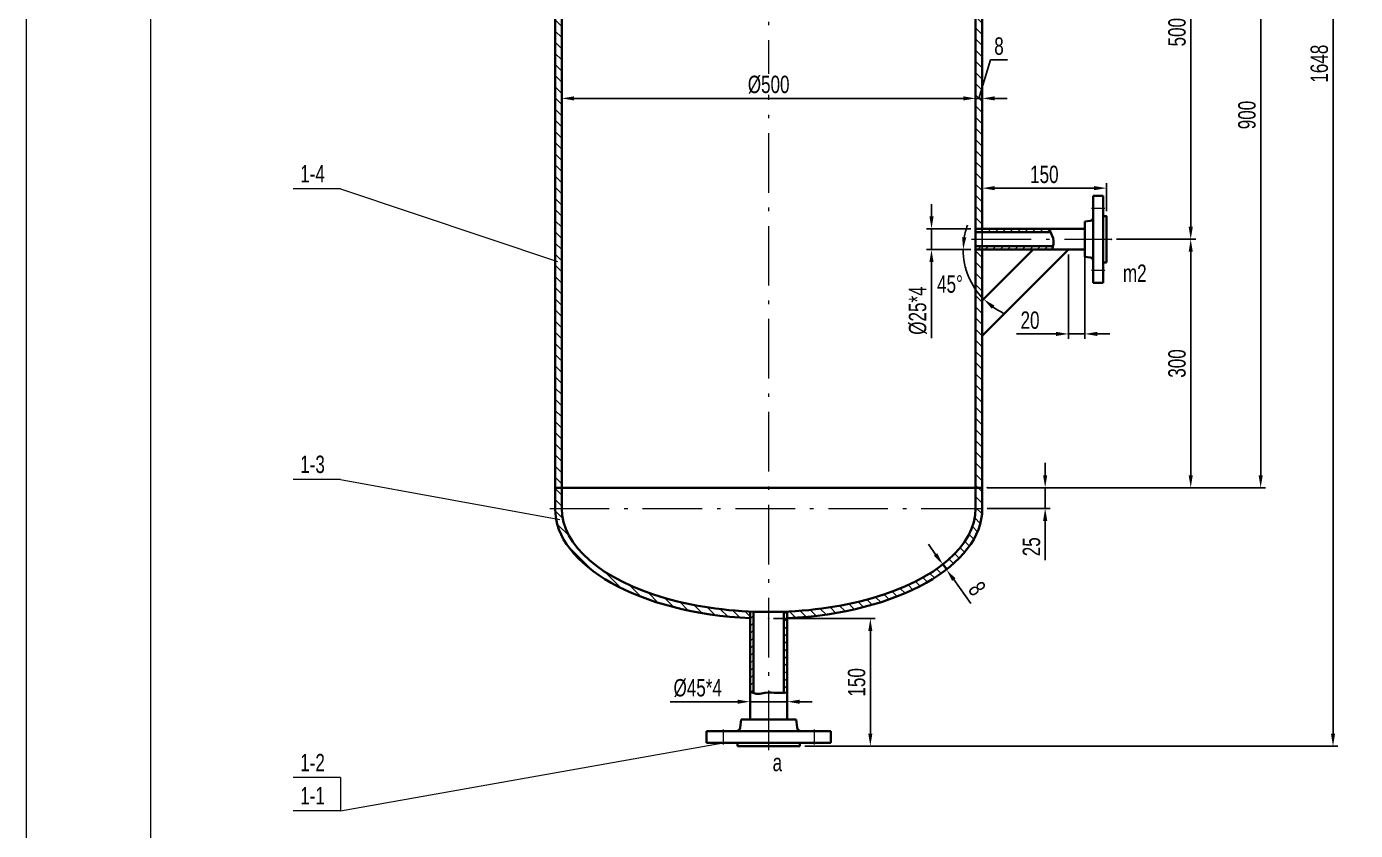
# Model space of a CAD drawing. Header units: millimetres. Extents: x 0 to 5040, y 0 to 3564.
# Drawn here: x 0 to 1605, y 1212 to 2182 of the extents above; entities that cross this region are included whole.
import ezdxf

# ---------------------------------------------------------------- set-up
doc = ezdxf.new("R2010")
doc.units = ezdxf.units.MM
doc.linetypes.add('ACAD_ISO10W100', pattern=[18.7, 12, -3, 0.7, -3])
for name, color, linetype, lineweight in [('中心线', 1, 'ACAD_ISO10W100', 18), ('中粗线', 4, 'Continuous', 35), ('标注', 7, 'Continuous', 18), ('细实线', 7, 'Continuous', 18)]:
    doc.layers.add(name, color=color, linetype=linetype, lineweight=lineweight)
doc.styles.add('HGCAD', font='HGCAD.SHX', dxfattribs={"width": 0.75, "bigfont": 'HZTXT.SHX'})
doc.dimstyles.new('HGCAD$0', dxfattribs={"dimtxt": 3.5, "dimasz": 2.5, "dimexe": 1, "dimexo": 1, "dimgap": 1, "dimtad": 1, "dimdec": 1, "dimdsep": 46, "dimtxsty": 'HGCAD', "dimcen": 0, "dimadec": 1, "dimazin": 0, "dimtfac": 1, "dimtmove": 0, "dimatfit": 1, "dimfxl": 0, "dimarcsym": 0})
doc.dimstyles.new('HGCAD$2', dxfattribs={"dimtxt": 3.5, "dimasz": 2.5, "dimexe": 1, "dimexo": 1, "dimgap": 1, "dimtad": 2, "dimtih": 1, "dimdec": 1, "dimdsep": 46, "dimtxsty": 'HGCAD', "dimcen": 0, "dimadec": 0, "dimazin": 0, "dimtfac": 1, "dimtmove": 0, "dimatfit": 1, "dimfxl": 0, "dimarcsym": 0})
pattern_1 = [(45, (-1, 341), (-4.490128, 4.490128), [])]

# ---------------------------------------------------------------- blocks, each defined once
blk = doc.blocks.new('HGCAD#HGTFTK~A2Z~HGCAD图框')
at = {"layer": '细实线', "color": 7}
blk.add_lwpolyline([(10, -10), (-410, -10), (-410, 584), (10, 584)], close=True, dxfattribs=at)
at = {"layer": '细实线', "color": 2}
blk.add_lwpolyline([(0, 0), (-385, 0), (-385, 574), (0, 574)], close=True, dxfattribs=at)
blk = doc.blocks.new('*D23')
at = {"color": 0, "ltscale": 6}
for p in [(1154.4, 2525.5), (1154.4, 1625.5), (1490.7, 1625.5)]:
    blk.add_point(p, dxfattribs=at)
at = {"layer": '标注', "color": 0, "lineweight": -2, "ltscale": 6}
for p, q in [((1160.4, 2525.5), (1496.7, 2525.5)), ((1490.7, 2510.5), (1490.7, 1640.5)), ((1160.4, 1625.5), (1496.7, 1625.5))]:
    blk.add_line(p, q, dxfattribs=at)
at = {"layer": '标注', "color": 0, "ltscale": 6}
for points in [[(1488.2, 2510.5), (1493.2, 2510.5), (1490.7, 2525.5)], [(1488.2, 1640.5), (1493.2, 1640.5), (1490.7, 1625.5)]]:
    blk.add_solid(points, dxfattribs=at)
at = {"layer": '标注', "color": 0, "ltscale": 6, "insert": (1474.2, 2075.5), "char_height": 21, "attachment_point": 5, "rotation": 90, "style": 'HGCAD', "bg_fill": 3, "box_fill_scale": 1.1, "bg_fill_color": 256, "bg_fill_true_color": 13158600, "bg_fill_transparency": 2782}
blk.add_mtext('900', dxfattribs=at)
blk = doc.blocks.new('*D25')
at = {"color": 0, "ltscale": 6}
for p in [(1096.4, 2961.5), (1578.1, 2961.5), (933.9, 1313.5)]:
    blk.add_point(p, dxfattribs=at)
at = {"layer": '标注', "color": 0, "lineweight": -2, "ltscale": 6}
for p, q in [((1102.4, 2961.5), (1584.1, 2961.5)), ((1578.1, 1328.5), (1578.1, 2946.5)), ((939.9, 1313.5), (1584.1, 1313.5))]:
    blk.add_line(p, q, dxfattribs=at)
at = {"layer": '标注', "color": 0, "ltscale": 6}
for points in [[(1575.6, 2946.5), (1580.6, 2946.5), (1578.1, 2961.5)], [(1575.6, 1328.5), (1580.6, 1328.5), (1578.1, 1313.5)]]:
    blk.add_solid(points, dxfattribs=at)
at = {"layer": '标注', "color": 0, "ltscale": 6, "insert": (1561.6, 2137.5), "char_height": 21, "attachment_point": 5, "rotation": 90, "style": 'HGCAD', "bg_fill": 3, "box_fill_scale": 1.1, "bg_fill_color": 256, "bg_fill_true_color": 13158600, "bg_fill_transparency": 2812}
blk.add_mtext('1648', dxfattribs=at)
blk = doc.blocks.new('*D7')
at = {"color": 0, "ltscale": 6}
for p in [(1154.4, 1987.2), (1304.4, 1953.5), (1154.4, 1938)]:
    blk.add_point(p, dxfattribs=at)
at = {"layer": '标注', "color": 0, "lineweight": -2, "ltscale": 6}
for p, q in [((1154.4, 1944), (1154.4, 1993.2)), ((1304.4, 1959.5), (1304.4, 1993.2)), ((1289.4, 1987.2), (1169.4, 1987.2))]:
    blk.add_line(p, q, dxfattribs=at)
at = {"layer": '标注', "color": 0, "ltscale": 6}
for points in [[(1169.4, 1989.7), (1169.4, 1984.7), (1154.4, 1987.2)], [(1289.4, 1989.7), (1289.4, 1984.7), (1304.4, 1987.2)]]:
    blk.add_solid(points, dxfattribs=at)
at = {"layer": '标注', "color": 0, "ltscale": 6, "insert": (1229.4, 2003.7), "char_height": 21, "attachment_point": 5, "style": 'HGCAD', "bg_fill": 3, "box_fill_scale": 1.1, "bg_fill_color": 256, "bg_fill_true_color": 13158600, "bg_fill_transparency": 2952}
blk.add_mtext('150', dxfattribs=at)
blk = doc.blocks.new('*D8')
at = {"color": 0, "ltscale": 6}
for p in [(1093.1, 1938), (1146.4, 1938), (1146.4, 1913)]:
    blk.add_point(p, dxfattribs=at)
at = {"layer": '标注', "color": 0, "lineweight": -2, "ltscale": 6}
for p, q in [((1093.1, 1953), (1093.1, 1968)), ((1140.4, 1938), (1087.1, 1938)), ((1093.1, 1938), (1093.1, 1913)), ((1140.4, 1913), (1087.1, 1913)), ((1093.1, 1898), (1093.1, 1806.2))]:
    blk.add_line(p, q, dxfattribs=at)
at = {"layer": '标注', "color": 0, "ltscale": 6}
for points in [[(1090.6, 1953), (1095.6, 1953), (1093.1, 1938)], [(1090.6, 1898), (1095.6, 1898), (1093.1, 1913)]]:
    blk.add_solid(points, dxfattribs=at)
at = {"layer": '标注', "color": 0, "ltscale": 6, "insert": (1076.6, 1839.4), "char_height": 21, "attachment_point": 5, "rotation": 90, "style": 'HGCAD', "bg_fill": 3, "box_fill_scale": 1.1, "bg_fill_color": 256, "bg_fill_true_color": 13158600, "bg_fill_transparency": 2962}
blk.add_mtext('%%C25*4', dxfattribs=at)
blk = doc.blocks.new('*D37')
at = {"color": 0, "ltscale": 6}
for p in [(1146.4, 1913), (1216, 1913), (1278.4, 1913), (1154.4, 1851.4)]:
    blk.add_point(p, dxfattribs=at)
at = {"layer": '标注', "color": 0, "lineweight": -2, "ltscale": 6}
blk.add_line((1140.4, 1913), (1125.3, 1913), dxfattribs=at)
for start, end in [(159.6815, 169.8408), (180, 225), (235.1592, 245.3185)]:
    blk.add_arc((1216, 1913), 84.7, start, end, dxfattribs=at)
at = {"layer": '标注', "color": 0, "ltscale": 6}
for points in [[(1135.1, 1927.7), (1130.1, 1928.1), (1131.3, 1913)], [(1166, 1841.5), (1169.2, 1845.4), (1156.1, 1853.1)]]:
    blk.add_solid(points, dxfattribs=at)
at = {"layer": '标注', "color": 0, "ltscale": 6, "insert": (1115.4, 1871.3), "char_height": 21, "attachment_point": 5, "style": 'HGCAD', "bg_fill": 3, "box_fill_scale": 1.1, "bg_fill_color": 256, "bg_fill_true_color": 13158600, "bg_fill_transparency": 2977}
blk.add_mtext('45°', dxfattribs=at)
at = {"color": 0, "ltscale": 6}
blk.add_point((1134.2, 1891.1), dxfattribs=at)
blk = doc.blocks.new('*D38')
at = {"color": 0, "ltscale": 6}
for p in [(1258.4, 1913), (1278.4, 1913), (1258.4, 1811.2)]:
    blk.add_point(p, dxfattribs=at)
at = {"layer": '标注', "color": 0, "lineweight": -2, "ltscale": 6}
for p, q in [((1258.4, 1907), (1258.4, 1805.2)), ((1278.4, 1907), (1278.4, 1805.2)), ((1243.4, 1811.2), (1195.8, 1811.2)), ((1278.4, 1811.2), (1258.4, 1811.2)), ((1293.4, 1811.2), (1308.4, 1811.2))]:
    blk.add_line(p, q, dxfattribs=at)
at = {"layer": '标注', "color": 0, "ltscale": 6}
for points in [[(1243.4, 1813.7), (1243.4, 1808.7), (1258.4, 1811.2)], [(1293.4, 1813.7), (1293.4, 1808.7), (1278.4, 1811.2)]]:
    blk.add_solid(points, dxfattribs=at)
at = {"layer": '标注', "color": 0, "ltscale": 6, "insert": (1212.1, 1827.7), "char_height": 21, "attachment_point": 5, "style": 'HGCAD', "bg_fill": 3, "box_fill_scale": 1.1, "bg_fill_color": 256, "bg_fill_true_color": 13158600, "bg_fill_transparency": 2987}
blk.add_mtext('20', dxfattribs=at)
blk = doc.blocks.new('*D39')
at = {"color": 0, "ltscale": 6}
for p in [(1310.4, 2425.5), (1310.4, 1925.5), (1406.2, 1925.5)]:
    blk.add_point(p, dxfattribs=at)
at = {"layer": '标注', "color": 0, "lineweight": -2, "ltscale": 6}
for p, q in [((1316.4, 2425.5), (1412.2, 2425.5)), ((1406.2, 2410.5), (1406.2, 1940.5)), ((1316.4, 1925.5), (1412.2, 1925.5))]:
    blk.add_line(p, q, dxfattribs=at)
at = {"layer": '标注', "color": 0, "ltscale": 6}
for points in [[(1403.7, 2410.5), (1408.7, 2410.5), (1406.2, 2425.5)], [(1403.7, 1940.5), (1408.7, 1940.5), (1406.2, 1925.5)]]:
    blk.add_solid(points, dxfattribs=at)
at = {"layer": '标注', "color": 0, "ltscale": 6, "insert": (1389.7, 2175.5), "char_height": 21, "attachment_point": 5, "rotation": 90, "style": 'HGCAD', "bg_fill": 3, "box_fill_scale": 1.1, "bg_fill_color": 256, "bg_fill_true_color": 13158600, "bg_fill_transparency": 2997}
blk.add_mtext('500', dxfattribs=at)
blk = doc.blocks.new('*D40')
at = {"color": 0, "ltscale": 6}
for p in [(1310.4, 1925.5), (1160.4, 1625.5), (1406.2, 1625.5)]:
    blk.add_point(p, dxfattribs=at)
at = {"layer": '标注', "color": 0, "lineweight": -2, "ltscale": 6}
for p, q in [((1316.4, 1925.5), (1412.2, 1925.5)), ((1406.2, 1910.5), (1406.2, 1640.5)), ((1166.4, 1625.5), (1412.2, 1625.5))]:
    blk.add_line(p, q, dxfattribs=at)
at = {"layer": '标注', "color": 0, "ltscale": 6}
for points in [[(1403.7, 1910.5), (1408.7, 1910.5), (1406.2, 1925.5)], [(1403.7, 1640.5), (1408.7, 1640.5), (1406.2, 1625.5)]]:
    blk.add_solid(points, dxfattribs=at)
at = {"layer": '标注', "color": 0, "ltscale": 6, "insert": (1389.7, 1775.5), "char_height": 21, "attachment_point": 5, "rotation": 90, "style": 'HGCAD', "bg_fill": 3, "box_fill_scale": 1.1, "bg_fill_color": 256, "bg_fill_true_color": 13158600, "bg_fill_transparency": 3017}
blk.add_mtext('300', dxfattribs=at)
blk = doc.blocks.new('*D9')
at = {"color": 0, "ltscale": 6}
for p in [(646.4, 2097), (1146.4, 2097), (1146.4, 2095.6)]:
    blk.add_point(p, dxfattribs=at)
at = {"layer": '标注', "color": 0, "lineweight": -2, "ltscale": 6}
for p, q in [((646.4, 2091), (646.4, 2089.6)), ((661.4, 2095.6), (1131.4, 2095.6)), ((1146.4, 2091), (1146.4, 2089.6))]:
    blk.add_line(p, q, dxfattribs=at)
at = {"layer": '标注', "color": 0, "ltscale": 6}
for points in [[(661.4, 2098.1), (661.4, 2093.1), (646.4, 2095.6)], [(1131.4, 2098.1), (1131.4, 2093.1), (1146.4, 2095.6)]]:
    blk.add_solid(points, dxfattribs=at)
at = {"layer": '标注', "color": 0, "ltscale": 6, "insert": (896.4, 2112.1), "char_height": 21, "attachment_point": 5, "style": 'HGCAD', "bg_fill": 3, "box_fill_scale": 1.1, "bg_fill_color": 256, "bg_fill_true_color": 13158600, "bg_fill_transparency": 3027}
blk.add_mtext('%%C500', dxfattribs=at)
blk = doc.blocks.new('*D10')
at = {"color": 0, "ltscale": 6}
for p in [(1146.4, 2097), (1154.4, 2095.6), (1154.4, 1892)]:
    blk.add_point(p, dxfattribs=at)
at = {"layer": '标注', "color": 0, "lineweight": -2, "ltscale": 6}
for p, q in [((1150.4, 2095.6), (1164.4, 2142.1)), ((1164.4, 2142.1), (1184.8, 2142.1)), ((1131.4, 2095.6), (1116.4, 2095.6)), ((1146.4, 2095.6), (1154.4, 2095.6)), ((1146.4, 2095.6), (1154.4, 2095.6)), ((1146.4, 2091), (1146.4, 2089.6)), ((1154.4, 1898), (1154.4, 2101.6)), ((1169.4, 2095.6), (1184.4, 2095.6))]:
    blk.add_line(p, q, dxfattribs=at)
at = {"layer": '标注', "color": 0, "ltscale": 6}
for points in [[(1131.4, 2098.1), (1131.4, 2093.1), (1146.4, 2095.6)], [(1169.4, 2098.1), (1169.4, 2093.1), (1154.4, 2095.6)]]:
    blk.add_solid(points, dxfattribs=at)
at = {"layer": '标注', "color": 0, "ltscale": 6, "insert": (1174.6, 2158.6), "char_height": 21, "attachment_point": 5, "style": 'HGCAD', "bg_fill": 3, "box_fill_scale": 1.1, "bg_fill_color": 256, "bg_fill_true_color": 13158600, "bg_fill_transparency": 3052}
blk.add_mtext('8', dxfattribs=at)
blk = doc.blocks.new('*D45')
at = {"color": 0, "ltscale": 6}
for p in [(1154.4, 1625.5), (1154.4, 1600.5), (1230.4, 1600.5)]:
    blk.add_point(p, dxfattribs=at)
at = {"layer": '标注', "color": 0, "lineweight": -2, "ltscale": 6}
for p, q in [((1230.4, 1640.5), (1230.4, 1655.5)), ((1160.4, 1625.5), (1236.4, 1625.5)), ((1230.4, 1625.5), (1230.4, 1600.5)), ((1160.4, 1600.5), (1236.4, 1600.5)), ((1230.4, 1585.5), (1230.4, 1537.9))]:
    blk.add_line(p, q, dxfattribs=at)
at = {"layer": '标注', "color": 0, "ltscale": 6}
for points in [[(1227.9, 1640.5), (1232.9, 1640.5), (1230.4, 1625.5)], [(1227.9, 1585.5), (1232.9, 1585.5), (1230.4, 1600.5)]]:
    blk.add_solid(points, dxfattribs=at)
at = {"layer": '标注', "color": 0, "ltscale": 6, "insert": (1213.9, 1554.2), "char_height": 21, "attachment_point": 5, "rotation": 90, "style": 'HGCAD', "bg_fill": 3, "box_fill_scale": 1.1, "bg_fill_color": 256, "bg_fill_true_color": 13158600, "bg_fill_transparency": 3097}
blk.add_mtext('25', dxfattribs=at)
blk = doc.blocks.new('*D12')
at = {"color": 0, "ltscale": 6}
for p in [(1101.6, 1529.1), (1111.2, 1526.7), (1106, 1522.9)]:
    blk.add_point(p, dxfattribs=at)
at = {"layer": '标注', "color": 0, "lineweight": -2, "ltscale": 6}
for p, q in [((1098.1, 1545), (1089.3, 1557.2)), ((1106.5, 1532.6), (1111.7, 1536.3)), ((1106.8, 1532.8), (1111.2, 1526.7)), ((1110.9, 1526.4), (1116.1, 1530.2)), ((1120, 1514.5), (1140.7, 1485.7))]:
    blk.add_line(p, q, dxfattribs=at)
at = {"layer": '标注', "color": 0, "ltscale": 6}
for points in [[(1100.1, 1546.5), (1096, 1543.5), (1106.8, 1532.8)], [(1122, 1516), (1117.9, 1513), (1111.2, 1526.7)]]:
    blk.add_solid(points, dxfattribs=at)
at = {"layer": '标注', "color": 0, "ltscale": 6, "insert": (1148.1, 1503.6), "char_height": 21, "attachment_point": 5, "rotation": 305.6897, "style": 'HGCAD', "bg_fill": 3, "box_fill_scale": 1.1, "bg_fill_color": 256, "bg_fill_true_color": 13158600, "bg_fill_transparency": 3107}
blk.add_mtext('8', dxfattribs=at)
blk = doc.blocks.new('*D13')
at = {"color": 0, "ltscale": 6}
for p in [(896.4, 1467.5), (1019.2, 1467.5), (933.9, 1313.5)]:
    blk.add_point(p, dxfattribs=at)
at = {"layer": '标注', "color": 0, "lineweight": -2, "ltscale": 6}
for p, q in [((902.4, 1467.5), (1025.2, 1467.5)), ((1019.2, 1328.5), (1019.2, 1452.5)), ((939.9, 1313.5), (1025.2, 1313.5))]:
    blk.add_line(p, q, dxfattribs=at)
at = {"layer": '标注', "color": 0, "ltscale": 6}
for points in [[(1016.7, 1452.5), (1021.7, 1452.5), (1019.2, 1467.5)], [(1016.7, 1328.5), (1021.7, 1328.5), (1019.2, 1313.5)]]:
    blk.add_solid(points, dxfattribs=at)
at = {"layer": '标注', "color": 0, "ltscale": 6, "insert": (1002.7, 1390.5), "char_height": 21, "attachment_point": 5, "rotation": 90, "style": 'HGCAD', "bg_fill": 3, "box_fill_scale": 1.1, "bg_fill_color": 256, "bg_fill_true_color": 13158600, "bg_fill_transparency": 3117}
blk.add_mtext('150', dxfattribs=at)
blk = doc.blocks.new('*D14')
at = {"color": 0, "ltscale": 6}
for p in [(873.9, 1370.2), (873.9, 1367.1), (918.9, 1370.2)]:
    blk.add_point(p, dxfattribs=at)
at = {"layer": '标注', "color": 0, "lineweight": -2, "ltscale": 6}
for p, q in [((858.9, 1367.1), (777.4, 1367.1)), ((918.9, 1367.1), (873.9, 1367.1)), ((933.9, 1367.1), (948.9, 1367.1)), ((873.9, 1364.2), (873.9, 1361.1)), ((918.9, 1364.2), (918.9, 1361.1))]:
    blk.add_line(p, q, dxfattribs=at)
at = {"layer": '标注', "color": 0, "ltscale": 6}
for points in [[(858.9, 1369.6), (858.9, 1364.6), (873.9, 1367.1)], [(933.9, 1369.6), (933.9, 1364.6), (918.9, 1367.1)]]:
    blk.add_solid(points, dxfattribs=at)
at = {"layer": '标注', "color": 0, "ltscale": 6, "insert": (810.7, 1383.6), "char_height": 21, "attachment_point": 5, "style": 'HGCAD', "bg_fill": 3, "box_fill_scale": 1.1, "bg_fill_color": 256, "bg_fill_true_color": 13158600, "bg_fill_transparency": 3127}
blk.add_mtext('%%C45*4', dxfattribs=at)

msp = doc.modelspace()

# ---------------------------------------------------------------- hatches: boundary and pattern name
at = {"layer": '细实线', "ltscale": 6}
h = msp.add_hatch(dxfattribs=at)
h.set_pattern_fill('ANSI31', color=5, scale=3, angle=90, style=0)
h.paths.add_polyline_path([(1085.17, 2691.27, -0.1331992), (1079.41, 2712.49), (1071.41, 2712.49, 0.1331992), (1078.26, 2687.22), (1102.81, 2645.29), (1109.72, 2649.34)])
h.paths.add_polyline_path([(714.56, 2687.22, 0.1331992), (721.41, 2712.49), (713.41, 2712.49, -0.1331992), (707.66, 2691.27), (649.78, 2592.42, 0.1331992), (638.41, 2550.49), (646.41, 2550.49, -0.1331992), (656.69, 2588.38)])
h.paths.add_polyline_path([(646.41, 2550.49), (638.41, 2550.49), (638.41, 2525.49), (646.41, 2525.49)])
h.paths.add_polyline_path([(1143.04, 2592.42), (1125.88, 2621.72), (1118.98, 2617.68), (1136.13, 2588.38, -0.1331992), (1146.41, 2550.49), (1154.41, 2550.49, 0.1331992)])
h.paths.add_polyline_path([(1154.41, 2550.49), (1146.41, 2550.49), (1146.41, 2525.49), (1154.41, 2525.49)])
h.paths.add_polyline_path([(1154.41, 2525.49), (1146.41, 2525.49), (1146.41, 2437.99), (1154.41, 2437.99)])
h.paths.add_polyline_path([(646.41, 2525.49), (638.41, 2525.49), (638.41, 2447.99), (646.41, 2447.99)])
h.paths.add_polyline_path([(1154.41, 2412.99), (1146.41, 2412.99), (1146.41, 1937.99), (1154.41, 1937.99)])
h.paths.add_polyline_path([(646.41, 2402.99), (638.41, 2402.99), (638.41, 1625.49), (646.41, 1625.49)])
h.paths.add_polyline_path([(1154.41, 1912.99), (1146.41, 1912.99), (1146.41, 1625.49), (1154.41, 1625.49)])
h.paths.add_polyline_path([(1154.41, 1625.49), (1146.41, 1625.49), (1146.41, 1600.49), (1154.41, 1600.49)])
edge = h.paths.add_edge_path()
edge.add_ellipse((896.41, 1600.49), major_axis=(-258, 0), ratio=0.5155039, start_angle=95.00308, end_angle=180)
edge.add_line((1154.41, 1600.49), (1146.41, 1600.49))
edge.add_ellipse((896.41, 1600.49), major_axis=(-250, 0), ratio=0.5, start_angle=95.16361, end_angle=180, ccw=False)
edge.add_line((918.91, 1475.99), (918.91, 1467.99))
h.paths.add_polyline_path([(646.41, 1625.49), (638.41, 1625.49), (638.41, 1600.49), (646.41, 1600.49)])
edge = h.paths.add_edge_path()
edge.add_ellipse((896.41, 1600.49), major_axis=(-250, 0), ratio=0.5, start_angle=0, end_angle=84.83639, ccw=False)
edge.add_line((646.41, 1600.49), (638.41, 1600.49))
edge.add_ellipse((896.41, 1600.49), major_axis=(-258, 0), ratio=0.5155039, start_angle=0, end_angle=84.99692)
edge.add_line((873.91, 1467.99), (873.91, 1475.99))
h.paths.add_polyline_path([(721.41, 2939.49), (713.41, 2939.49), (713.41, 2737.49), (721.41, 2737.49)])
h.paths.add_polyline_path([(721.41, 2737.49), (713.41, 2737.49), (713.41, 2712.49), (721.41, 2712.49)])
h.paths.add_polyline_path([(1079.41, 2737.49), (1071.41, 2737.49), (1071.41, 2712.49), (1079.41, 2712.49)])
h.paths.add_polyline_path([(1071.41, 2857.49), (1079.41, 2857.49), (1079.41, 2939.49), (1071.41, 2939.49)])
h.paths.add_polyline_path([(1079.41, 2825.49), (1071.41, 2825.49), (1071.41, 2737.49), (1079.41, 2737.49)])
h = msp.add_hatch(dxfattribs=at)
h.set_pattern_fill('ANSI31', color=5, scale=2, style=0)
h.set_pattern_definition(pattern_1)
edge = h.paths.add_edge_path()
edge.add_line((1146.41, 1937.99), (1146.41, 1933.99))
edge.add_line((1146.41, 1933.99), (1236.87, 1933.99))
edge.add_spline(control_points=[(1236.87, 1933.99), (1236.22, 1935.34), (1235.59, 1936.67), (1235.12, 1937.99)], knot_values=[23.2437149, 23.2437149, 23.2437149, 23.2437149, 27.522589, 27.522589, 27.522589, 27.522589], degree=3, periodic=0)
edge.add_line((1235.12, 1937.99), (1146.41, 1937.99))
edge = h.paths.add_edge_path()
edge.add_line((1146.41, 1916.99), (1146.41, 1912.99))
edge.add_line((1146.41, 1912.99), (1238.83, 1912.99))
edge.add_spline(control_points=[(1238.83, 1912.99), (1239.29, 1914.32), (1239.67, 1915.65), (1239.96, 1916.99)], knot_values=[45.0810473, 45.0810473, 45.0810473, 45.0810473, 49.1650565, 49.1650565, 49.1650565, 49.1650565], degree=3, periodic=0)
edge.add_line((1239.96, 1916.99), (1146.41, 1916.99))
h = msp.add_hatch(dxfattribs=at)
h.set_pattern_fill('ANSI31', color=5, scale=2, style=0)
h.set_pattern_definition(pattern_1)
edge = h.paths.add_edge_path()
edge.add_ellipse((896.41, 1600.49), major_axis=(-250, 0), ratio=0.5, start_angle=94.24377, end_angle=95.16361, ccw=False)
edge.add_line((914.91, 1475.83), (914.91, 1377.9))
edge.add_spline(control_points=[(914.91, 1377.9), (916.25, 1377.96), (917.58, 1378.05), (918.91, 1378.17)], knot_values=[34.4402613, 34.4402613, 34.4402613, 34.4402613, 38.4650017, 38.4650017, 38.4650017, 38.4650017], degree=3, periodic=0)
edge.add_line((918.91, 1378.17), (918.91, 1475.99))
edge = h.paths.add_edge_path()
edge.add_ellipse((896.41, 1600.49), major_axis=(-250, 0), ratio=0.5, start_angle=84.83639, end_angle=85.75623, ccw=False)
edge.add_line((873.91, 1475.99), (873.91, 1379.25))
edge.add_spline(control_points=[(873.91, 1379.25), (875.23, 1378.57), (876.56, 1377.98), (877.91, 1377.53)], knot_values=[75.9253064, 75.9253064, 75.9253064, 75.9253064, 80.2744459, 80.2744459, 80.2744459, 80.2744459], degree=3, periodic=0)
edge.add_line((877.91, 1377.53), (877.91, 1475.83))

# ---------------------------------------------------------------- linework, layer by layer
at = {"layer": '中心线', "ltscale": 6}
msp.add_line((896.41, 1308.49), (896.41, 2968.53), dxfattribs=at)
at = {"layer": '中心线', "color": 1, "linetype": 'ACAD_ISO10W100', "ltscale": 6}
for p, q in [((631.91, 1600.49), (1160.91, 1600.49)), ((841.41, 1333.49), (841.41, 1315.49))]:
    msp.add_line(p, q, dxfattribs=at)
at = {"layer": '中粗线', "ltscale": 6}
for p, q in [((1146.41, 1625.49), (1146.41, 2550.49)), ((1154.41, 1937.99), (1154.41, 2412.99)), ((638.41, 1625.49), (638.41, 2402.99)), ((646.41, 1625.49), (646.41, 2402.99)), ((1154.41, 1625.49), (1154.41, 1912.99)), ((638.41, 1625.49), (1154.41, 1625.49)), ((638.41, 1625.49), (638.41, 1600.49)), ((646.41, 1625.49), (646.41, 1600.49)), ((1146.41, 1625.49), (1146.41, 1600.49)), ((1154.41, 1625.49), (1154.41, 1600.49)), ((873.91, 1345.49), (873.91, 1475.99)), ((877.91, 1377.53), (877.91, 1475.83)), ((914.91, 1377.9), (914.91, 1475.83)), ((918.91, 1345.49), (918.91, 1475.99)), ((863.13, 1345.49), (861.95, 1335.88)), ((821.41, 1331.49), (821.41, 1317.49)), ((858.91, 1317.49), (858.91, 1313.49))]:
    msp.add_line(p, q, dxfattribs=at)
msp.add_arc((856.99, 1336.49), 5, 270, 352.99998, dxfattribs=at)
for major_axis, ratio, start_param, end_param in [((-258, 0), 0.5155039, 0, 1.4834761), ((-250, 0), 0.5, 0, 3.1415927), ((-258, 0), 0.5155039, 1.6581166, 3.1415927)]:
    msp.add_ellipse((896.41, 1600.49), major_axis=major_axis, ratio=ratio, start_param=start_param, end_param=end_param, dxfattribs=at)
msp.add_open_spline([(918.91, 1378.17), (914.9, 1377.83), (905.91, 1377.52), (894.16, 1378.87), (882.96, 1375.63), (877.16, 1377.58), (873.91, 1379.25)], degree=3, knots=[34.4402613, 34.4402613, 34.4402613, 34.4402613, 46.5532613, 61.5532613, 69.5794521, 80.2744459, 80.2744459, 80.2744459, 80.2744459], dxfattribs=at)
at = {"layer": '标注', "color": 2, "ltscale": 6}
for p, q in [((379.11, 1986.46), (322.11, 1986.46)), ((379.11, 1986.46), (641.24, 1898.66)), ((379.11, 1635.46), (322.11, 1635.46)), ((379.11, 1635.46), (643.99, 1587.14)), ((379.11, 1235.46), (841.41, 1317.49)), ((379.11, 1275.46), (322.11, 1275.46)), ((379.11, 1275.46), (379.11, 1235.46)), ((379.11, 1235.46), (322.11, 1235.46))]:
    msp.add_line(p, q, dxfattribs=at)

# ---------------------------------------------------------------- block references
at = {"ltscale": 6, "xscale": 6, "yscale": 6, "zscale": 6}
msp.add_blockref('HGCAD#HGTFTK~A2Z~HGCAD图框', (2460, 60), dxfattribs=at)

# ---------------------------------------------------------------- next in the draw order: texts
at = {"layer": '标注', "color": 2, "ltscale": 6, "char_height": 21, "width": 39.0548, "attachment_point": 5, "style": 'HGCAD', "bg_fill": 3, "box_fill_scale": 1.1, "bg_fill_color": 256, "bg_fill_true_color": 13158600, "bg_fill_transparency": 367}
for s, insert in [('1-4', (345.42, 2004.61)), ('1-3', (345.42, 1653.61)), ('1-2', (345.42, 1293.61)), ('1-1', (345.42, 1253.61))]:
    msp.add_mtext(s, dxfattribs=dict(at, insert=insert))

# ---------------------------------------------------------------- next in the draw order: dimensions: what is measured, and where the dimension line sits
at = {"layer": '标注', "color": 3, "ltscale": 6}
dim = msp.add_linear_dim(base=(1490.73, 1625.49), p1=(1154.41, 2525.49), p2=(1154.41, 1625.49), angle=90, dimstyle='HGCAD$0', override={"dimscale": 6}, dxfattribs=at)
dim.commit()
dim.dimension.update_dxf_attribs({"geometry": '*D23', "text_midpoint": (1490.73, 2075.49), "dimtype": 160})

# ---------------------------------------------------------------- next in the draw order: dimensions: what is measured, and where the dimension line sits
dim = msp.add_linear_dim(base=(1578.05, 2961.49), p1=(933.91, 1313.49), p2=(1096.41, 2961.49), angle=90, dimstyle='HGCAD$0', override={"dimscale": 6}, dxfattribs=at)
dim.commit()
dim.dimension.update_dxf_attribs({"geometry": '*D25', "text_midpoint": (1578.05, 2137.49), "dimtype": 160})

# ---------------------------------------------------------------- next in the draw order: linework, layer by layer
at = {"layer": '中心线', "color": 1, "linetype": 'ACAD_ISO10W100', "ltscale": 6}
for p, q in [((1286.41, 1962.99), (1302.41, 1962.99)), ((1286.41, 1887.99), (1302.41, 1887.99)), ((951.41, 1333.49), (951.41, 1315.49))]:
    msp.add_line(p, q, dxfattribs=at)
at = {"layer": '中心线', "ltscale": 6}
msp.add_line((1141.41, 1925.49), (1310.41, 1925.49), dxfattribs=at)
at = {"layer": '中粗线', "ltscale": 6}
for p, q in [((1288.41, 1977.99), (1300.41, 1977.99)), ((1288.41, 1872.99), (1288.41, 1977.99)), ((1300.41, 1872.99), (1300.41, 1977.99)), ((1278.41, 1946.76), (1284.9, 1947.56)), ((1278.41, 1904.21), (1278.41, 1946.76)), ((1304.41, 1953.49), (1300.41, 1953.49)), ((1304.41, 1897.49), (1304.41, 1953.49)), ((1146.41, 1937.99), (1278.41, 1937.99)), ((1146.41, 1933.99), (1236.87, 1933.99)), ((1146.41, 1916.99), (1239.96, 1916.99)), ((1146.41, 1912.99), (1278.41, 1912.99)), ((1258.41, 1912.99), (1154.41, 1808.99)), ((1215.98, 1912.99), (1154.41, 1851.41)), ((1278.41, 1904.21), (1284.9, 1903.42)), ((1300.41, 1897.49), (1304.41, 1897.49)), ((1288.41, 1872.99), (1300.41, 1872.99)), ((863.13, 1345.49), (929.69, 1345.49)), ((929.69, 1345.49), (930.87, 1335.88)), ((821.41, 1331.49), (971.41, 1331.49)), ((821.41, 1317.49), (971.41, 1317.49)), ((933.91, 1313.49), (933.91, 1317.49)), ((971.41, 1331.49), (971.41, 1317.49)), ((858.91, 1313.49), (933.91, 1313.49))]:
    msp.add_line(p, q, dxfattribs=at)
for centre, radius, start, end in [((1284.41, 1951.53), 4, 277.00002, 0), ((1284.41, 1899.45), 4, 0, 82.99998), ((935.83, 1336.49), 5, 187.00002, 270)]:
    msp.add_arc(centre, radius, start, end, dxfattribs=at)
msp.add_open_spline([(1235.12, 1937.99), (1236.41, 1934.41), (1241.78, 1926.1), (1240.41, 1917.65), (1238.83, 1912.99)], degree=3, knots=[23.2437149, 23.2437149, 23.2437149, 23.2437149, 34.881811, 49.1650565, 49.1650565, 49.1650565, 49.1650565], dxfattribs=at)

# ---------------------------------------------------------------- next in the draw order: dimensions: what is measured, and where the dimension line sits
at = {"layer": '标注', "color": 3, "ltscale": 6}
dim = msp.add_linear_dim(base=(1146.41, 2095.63), p1=(646.41, 2096.99), p2=(1146.41, 2096.99), text='%%C<>', dimstyle='HGCAD$0', override={"dimscale": 6}, dxfattribs=at)
dim.commit()
dim.dimension.update_dxf_attribs({"geometry": '*D9', "text_midpoint": (896.41, 2112.13)})

# ---------------------------------------------------------------- next in the draw order: dimensions: what is measured, and where the dimension line sits
dim = msp.add_linear_dim(base=(1154.41, 1987.21), p1=(1304.41, 1953.49), p2=(1154.41, 1937.99), dimstyle='HGCAD$0', override={"dimscale": 6}, dxfattribs=at)
dim.commit()
dim.dimension.update_dxf_attribs({"geometry": '*D7', "text_midpoint": (1229.41, 2003.71)})
dim = msp.add_linear_dim(base=(1019.17, 1467.49), p1=(933.91, 1313.49), p2=(896.41, 1467.49), angle=90, text='150', dimstyle='HGCAD$0', override={"dimscale": 6}, dxfattribs=at)
dim.commit()
dim.dimension.update_dxf_attribs({"geometry": '*D13', "text_midpoint": (1002.67, 1390.49)})

# ---------------------------------------------------------------- next in the draw order: texts
at = {"layer": '标注', "color": 6, "ltscale": 6, "insert": (906.87, 1293.59), "char_height": 21, "width": 53.1349, "attachment_point": 5, "style": 'HGCAD', "bg_fill": 3, "box_fill_scale": 1.1, "bg_fill_color": 256, "bg_fill_true_color": 13158600, "bg_fill_transparency": 367}
msp.add_mtext('a', dxfattribs=at)

# ---------------------------------------------------------------- next in the draw order: dimensions: what is measured, and where the dimension line sits
at = {"layer": '标注', "color": 3, "ltscale": 6}
dim = msp.add_linear_dim(base=(1406.23, 1925.49), p1=(1310.41, 2425.49), p2=(1310.41, 1925.49), angle=90, dimstyle='HGCAD$0', override={"dimscale": 6}, dxfattribs=at)
dim.commit()
dim.dimension.update_dxf_attribs({"geometry": '*D39', "text_midpoint": (1389.73, 2175.49)})
dim = msp.add_linear_dim(base=(1093.13, 1937.99), p1=(1146.41, 1912.99), p2=(1146.41, 1937.99), angle=90, text='%%C<>*4', dimstyle='HGCAD$0', override={"dimscale": 6}, dxfattribs=at)
dim.commit()
dim.dimension.update_dxf_attribs({"geometry": '*D8', "text_midpoint": (1093.13, 1839.43), "dimtype": 160})
dim = msp.add_linear_dim(base=(873.91, 1367.08), p1=(918.91, 1370.17), p2=(873.91, 1370.17), text='%%C<>*4', dimstyle='HGCAD$0', override={"dimscale": 6}, dxfattribs=at)
dim.commit()
dim.dimension.update_dxf_attribs({"geometry": '*D14', "text_midpoint": (810.65, 1383.58)})

# ---------------------------------------------------------------- next in the draw order: dimensions: what is measured, and where the dimension line sits
dim = msp.add_angular_dim_2l(base=(1134.16, 1891.06), line1=((1146.41, 1912.99), (1278.41, 1912.99)), line2=((1215.98, 1912.99), (1154.41, 1851.41)), dimstyle='HGCAD$2', override={"dimscale": 6}, dxfattribs=at)
dim.commit()
dim.dimension.update_dxf_attribs({"geometry": '*D37', "text_midpoint": (1115.39, 1871.32)})

# ---------------------------------------------------------------- next in the draw order: dimensions: what is measured, and where the dimension line sits
dim = msp.add_linear_dim(base=(1258.41, 1811.23), p1=(1278.41, 1912.99), p2=(1258.41, 1912.99), dimstyle='HGCAD$0', override={"dimscale": 6}, dxfattribs=at)
dim.commit()
dim.dimension.update_dxf_attribs({"geometry": '*D38', "text_midpoint": (1212.11, 1827.73)})

# ---------------------------------------------------------------- next in the draw order: dimensions: what is measured, and where the dimension line sits
dim = msp.add_linear_dim(base=(1406.23, 1625.49), p1=(1310.41, 1925.49), p2=(1160.41, 1625.49), angle=90, dimstyle='HGCAD$0', override={"dimscale": 6, "dimtmove": 1}, dxfattribs=at)
dim.commit()
dim.dimension.update_dxf_attribs({"geometry": '*D40', "text_midpoint": (1389.73, 1775.49)})

# ---------------------------------------------------------------- next in the draw order: texts
at = {"layer": '标注', "color": 6, "ltscale": 6, "insert": (1338.63, 1884.53), "char_height": 21, "width": 53.1349, "attachment_point": 5, "style": 'HGCAD', "bg_fill": 3, "box_fill_scale": 1.1, "bg_fill_color": 256, "bg_fill_true_color": 13158600, "bg_fill_transparency": 367}
msp.add_mtext('m2', dxfattribs=at)

# ---------------------------------------------------------------- next in the draw order: dimensions: what is measured, and where the dimension line sits
at = {"layer": '标注', "color": 3, "ltscale": 6}
dim = msp.add_linear_dim(base=(1154.41, 2095.63), p1=(1146.41, 2096.99), p2=(1154.41, 1891.99), dimstyle='HGCAD$0', override={"dimscale": 6, "dimtmove": 1}, dxfattribs=at)
dim.commit()
dim.dimension.update_dxf_attribs({"geometry": '*D10', "text_midpoint": (1170.36, 2158.63)})
dim = msp.add_linear_dim(base=(1230.41, 1600.49), p1=(1154.41, 1625.49), p2=(1154.41, 1600.49), angle=90, dimstyle='HGCAD$0', override={"dimscale": 6}, dxfattribs=at)
dim.commit()
dim.dimension.update_dxf_attribs({"geometry": '*D45', "text_midpoint": (1213.91, 1554.19)})

# ---------------------------------------------------------------- next in the draw order: dimensions: what is measured, and where the dimension line sits
dim = msp.add_aligned_dim(p1=(1101.61, 1529.08), p2=(1106.02, 1522.94), distance=6.42, text='8', dimstyle='HGCAD$0', override={"dimscale": 6}, dxfattribs=at)
dim.commit()
dim.dimension.update_dxf_attribs({"geometry": '*D12', "text_midpoint": (1148.11, 1503.63)})

doc.saveas('drawing.dxf')
